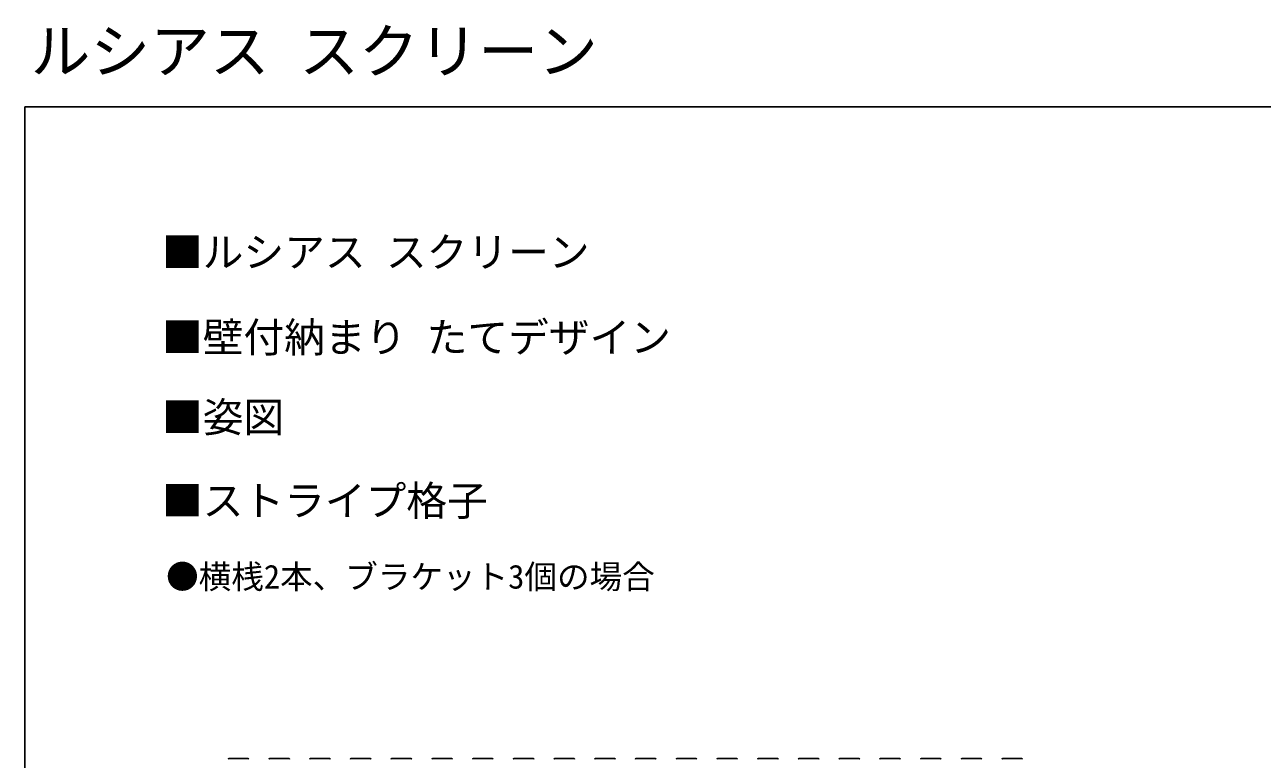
# Model space of a CAD drawing. Units: millimetres, scale not verified. Extents: x -1750 to 1750, y -2608 to 2592.
# Drawn here: x -1750 to -231, y 1691 to 2592 of the extents above; entities that cross this region are included whole.
import ezdxf
from ezdxf.enums import TextEntityAlignment as Align

# ---------------------------------------------------------------- set-up
doc = ezdxf.new("R2010")
doc.units = ezdxf.units.MM
doc.header["$LTSCALE"] = 14
for name, color, linetype in [('0-2_USER1', 3, 'Continuous'), ('0-5_YKK_13', 4, 'Continuous'), ('0-7_YKK_ZWAK', 7, 'Continuous')]:
    doc.layers.add(name, color=color, linetype=linetype)
doc.styles.add('ＭＳ ゴシック', font='')
doc.styles.get('ＭＳ ゴシック').set_extended_font_data('MS Gothic')

msp = doc.modelspace()

# ---------------------------------------------------------------- linework, layer by layer
at = {"layer": '0-5_YKK_13'}
for p, q in [((-1499.21, 1691.5), (-1475.79, 1691.5)), ((-1449.21, 1691.5), (-1425.79, 1691.5)), ((-1399.21, 1691.5), (-1375.79, 1691.5)), ((-1349.21, 1691.5), (-1325.79, 1691.5)), ((-1299.21, 1691.5), (-1275.79, 1691.5)), ((-1249.21, 1691.5), (-1225.79, 1691.5)), ((-1199.21, 1691.5), (-1175.79, 1691.5)), ((-1149.21, 1691.5), (-1125.79, 1691.5)), ((-1099.21, 1691.5), (-1075.79, 1691.5)), ((-1049.21, 1691.5), (-1025.79, 1691.5)), ((-999.21, 1691.5), (-975.79, 1691.5)), ((-949.21, 1691.5), (-925.79, 1691.5)), ((-899.21, 1691.5), (-875.79, 1691.5)), ((-849.21, 1691.5), (-825.79, 1691.5)), ((-799.21, 1691.5), (-775.79, 1691.5)), ((-749.21, 1691.5), (-725.79, 1691.5)), ((-699.21, 1691.5), (-675.79, 1691.5)), ((-649.21, 1691.5), (-625.79, 1691.5)), ((-599.21, 1691.5), (-575.79, 1691.5)), ((-549.21, 1691.5), (-525.79, 1691.5))]:
    msp.add_line(p, q, dxfattribs=at)
for centre, start, end in [((-1499.21, 1690.5), 90, 176.5), ((-1475.79, 1690.5), 3.5, 90), ((-1449.21, 1690.5), 90, 176.5), ((-1425.79, 1690.5), 3.5, 90), ((-1399.21, 1690.5), 90, 176.5), ((-1375.79, 1690.5), 3.5, 90), ((-1349.21, 1690.5), 90, 176.5), ((-1325.79, 1690.5), 3.5, 90), ((-1299.21, 1690.5), 90, 176.5), ((-1275.79, 1690.5), 3.5, 90), ((-1249.21, 1690.5), 90, 176.5), ((-1225.79, 1690.5), 3.5, 90), ((-1199.21, 1690.5), 90, 176.5), ((-1175.79, 1690.5), 3.5, 90), ((-1149.21, 1690.5), 90, 176.5), ((-1125.79, 1690.5), 3.5, 90), ((-1099.21, 1690.5), 90, 176.5), ((-1075.79, 1690.5), 3.5, 90), ((-1049.21, 1690.5), 90, 176.5), ((-1025.79, 1690.5), 3.5, 90), ((-999.21, 1690.5), 90, 176.5), ((-975.79, 1690.5), 3.5, 90), ((-949.21, 1690.5), 90, 176.5), ((-925.79, 1690.5), 3.5, 90), ((-899.21, 1690.5), 90, 176.5), ((-875.79, 1690.5), 3.5, 90), ((-849.21, 1690.5), 90, 176.5), ((-825.79, 1690.5), 3.5, 90), ((-799.21, 1690.5), 90, 176.5), ((-775.79, 1690.5), 3.5, 90), ((-749.21, 1690.5), 90, 176.5), ((-725.79, 1690.5), 3.5, 90), ((-699.21, 1690.5), 90, 176.5), ((-675.79, 1690.5), 3.5, 90), ((-649.21, 1690.5), 90, 176.5), ((-625.79, 1690.5), 3.5, 90), ((-599.21, 1690.5), 90, 176.5), ((-575.79, 1690.5), 3.5, 90), ((-549.21, 1690.5), 90, 176.5), ((-525.79, 1690.5), 3.5, 90)]:
    msp.add_arc(centre, 1, start, end, dxfattribs=at)
at = {"layer": '0-7_YKK_ZWAK'}
for q in [(-1750, -2608.5), (1750, 2491.5)]:
    msp.add_line((-1750, 2491.5), q, dxfattribs=at)

# ---------------------------------------------------------------- texts
at = {"layer": '0-2_USER1', "style": 'ＭＳ ゴシック'}
for s, height, p in [('ルシアス スクリーン', 53.74, (-1742.66, 2516.83)), ('■ルシアス スクリーン', 36.66, (-1581.51, 2283.68)), ('■壁付納まり たてデザイン', 36.66, (-1581.51, 2179.14)), ('■姿図', 36.66, (-1581.51, 2081.12)), ('■ストライプ格子', 36.66, (-1581.51, 1978.57)), ('●横桟2本、ブラケット3個の場合\u3000', 29.33, (-1576.45, 1891.18))]:
    msp.add_text(s, height=height, dxfattribs=at).set_placement(p, align=Align.BOTTOM_LEFT)

doc.saveas('drawing.dxf')
